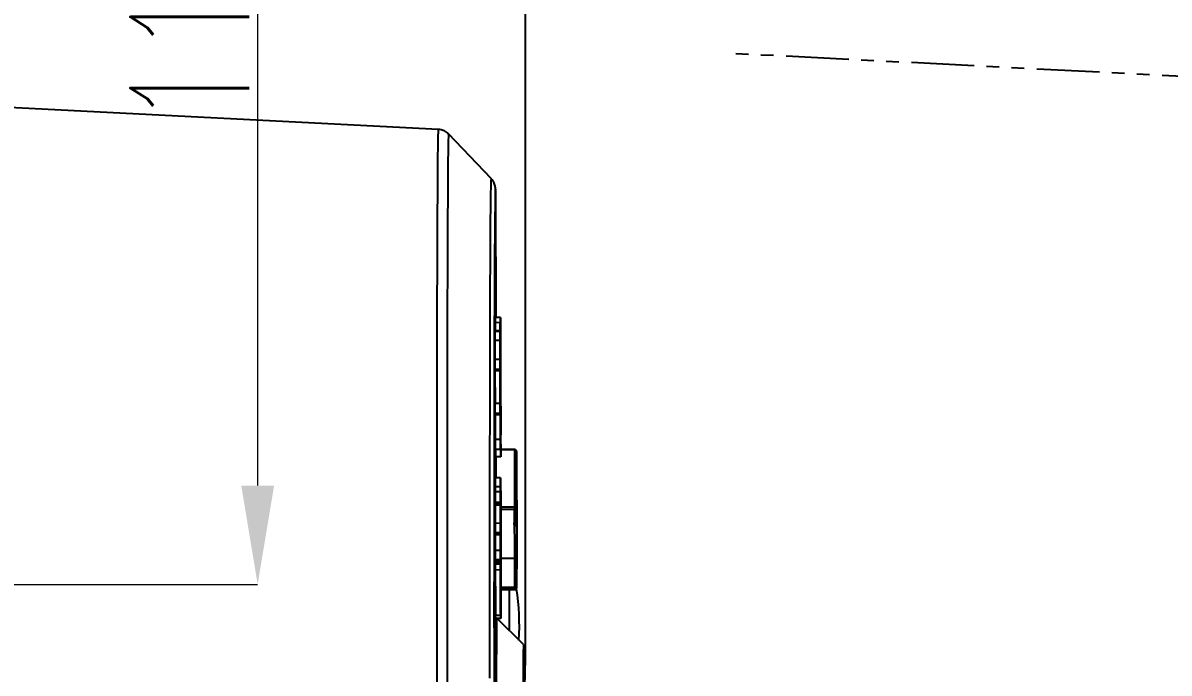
# Model space of a CAD drawing. Header units: millimetres. Extents: x 2312 to 3992, y 755 to 1943.
# Drawn here: x 3173.7 to 3289.7, y 1105 to 1170.8 of the extents above; entities that cross this region are included whole.
import ezdxf

# ---------------------------------------------------------------- set-up
doc = ezdxf.new("R2010")
doc.units = ezdxf.units.MM
doc.linetypes.add('PHANTOM', pattern=[12.7, 6.35, -1.27, 1.27, -1.27, 1.27, -1.27])
doc.layers.add('AM_5', color=3, linetype='Continuous', lineweight=25)
doc.layers.add('标注', color=3, linetype='Continuous', lineweight=13)
doc.styles.add('SLDTEXTSTYLE1', font='txt.shx', dxfattribs={"width": 0.7, "bigfont": 'gbcbig.shx'})
doc.dimstyles.new('SLDDIMSTYLE12$0', dxfattribs={"dimtxt": 12, "dimasz": 10, "dimexe": 0, "dimexo": 0.0625, "dimgap": 0.875, "dimtad": 1, "dimdec": 1, "dimlfac": 1.8, "dimrnd": 1e-09, "dimzin": 12, "dimdsep": 46, "dimtxsty": 'SLDTEXTSTYLE1', "dimcen": 0.09, "dimdle": 8.16, "dimclrd": 3, "dimclre": 3, "dimadec": 0, "dimazin": 3, "dimtfac": 1, "dimtdec": 1, "dimtofl": 0, "dimtmove": 0, "dimatfit": 3, "dimfxl": 0, "dimfrac": 2, "dimtolj": 1, "dimlwd": 5, "dimlwe": 5, "dimarcsym": 0})

# ---------------------------------------------------------------- blocks, each defined once
blk = doc.blocks.new('*D36')
at = {"layer": 'Defpoints', "color": 0, "transparency": 16777216}
for p in [(3224.6, 1274.5), (3052.47, 1186.87), (3224.6, 1105.7)]:
    blk.add_point(p, dxfattribs=at)
at = {"layer": '标注', "color": 3, "lineweight": 5, "transparency": 16777216}
blk.add_line((3052.47, 1186.94), (3052.47, 1274.5), dxfattribs=at)
at = {"layer": '标注', "color": 3, "linetype": 'Continuous', "lineweight": 5, "transparency": 16777216}
for p, q in [((3062.47, 1274.5), (3214.6, 1274.5)), ((3224.6, 1105.76), (3224.6, 1274.5))]:
    blk.add_line(p, q, dxfattribs=at)
at = {"layer": '标注', "color": 3, "transparency": 16777216}
for points in [[(3062.47, 1276.17), (3062.47, 1272.83), (3052.47, 1274.5)], [(3214.6, 1276.17), (3214.6, 1272.83), (3224.6, 1274.5)]]:
    blk.add_solid(points, dxfattribs=at)
at = {"layer": '标注', "color": 0, "transparency": 16777216, "insert": (3138.54, 1280.37), "char_height": 10, "attachment_point": 5, "style": 'SLDTEXTSTYLE1'}
blk.add_mtext('\\A1;175', dxfattribs=at)
blk = doc.blocks.new('*D27')
at = {"layer": 'AM_5', "color": 3, "lineweight": 5, "transparency": 16777216}
blk.add_line((3170.54, 1228.06), (3197.46, 1228.06), dxfattribs=at)
at = {"layer": 'AM_5', "color": 3, "linetype": 'Continuous', "lineweight": 5, "transparency": 16777216}
for p, q in [((3197.46, 1218.06), (3197.46, 1123.96)), ((2902.23, 1113.96), (3197.46, 1113.96))]:
    blk.add_line(p, q, dxfattribs=at)
at = {"layer": 'AM_5', "color": 3, "transparency": 16777216}
for points in [[(3195.8, 1218.06), (3199.13, 1218.06), (3197.46, 1228.06)], [(3195.8, 1123.96), (3199.13, 1123.96), (3197.46, 1113.96)]]:
    blk.add_solid(points, dxfattribs=at)
at = {"layer": 'Defpoints', "color": 0, "transparency": 16777216}
for p in [(3170.48, 1228.06), (2902.17, 1113.96), (3197.46, 1113.96)]:
    blk.add_point(p, dxfattribs=at)
at = {"layer": 'AM_5', "color": 0, "transparency": 16777216, "insert": (3190.59, 1171.01), "char_height": 12, "attachment_point": 5, "rotation": 90, "style": 'SLDTEXTSTYLE1'}
blk.add_mtext('\\A1;115', dxfattribs=at)
blk = doc.blocks.new('*D44')
at = {"layer": 'AM_5', "color": 3, "lineweight": 5, "transparency": 16777216}
blk.add_line((3224.54, 1105.08), (3224.54, 1273.89), dxfattribs=at)
at = {"layer": 'AM_5', "color": 3, "linetype": 'Continuous', "lineweight": 5, "transparency": 16777216}
for p, q in [((3234.54, 1273.89), (3395.53, 1273.89)), ((3405.53, 1107.59), (3405.53, 1273.89))]:
    blk.add_line(p, q, dxfattribs=at)
at = {"layer": 'AM_5', "color": 3, "transparency": 16777216}
for points in [[(3234.54, 1275.56), (3234.54, 1272.22), (3224.54, 1273.89)], [(3395.53, 1275.56), (3395.53, 1272.22), (3405.53, 1273.89)]]:
    blk.add_solid(points, dxfattribs=at)
at = {"layer": 'Defpoints', "color": 0, "transparency": 16777216}
for p in [(3405.53, 1273.89), (3405.53, 1107.53), (3224.54, 1105.02)]:
    blk.add_point(p, dxfattribs=at)
at = {"layer": 'AM_5', "color": 0, "transparency": 16777216, "insert": (3315.04, 1280.77), "char_height": 12, "attachment_point": 5, "style": 'SLDTEXTSTYLE1'}
blk.add_mtext('\\A1;195', dxfattribs=at)

msp = doc.modelspace()

# ---------------------------------------------------------------- linework, layer by layer
at = {"color": 7, "linetype": 'Continuous', "lineweight": 25}
for p, q in [((3215.775, 1160), (3064.507, 1167.667)), ((3221.118, 1154.987), (3216.786, 1159.536)), ((3221.586, 1140.955), (3221.565, 1153.262)), ((3221.519, 1139.609), (3221.52, 1140.44)), ((3222.02, 1140.441), (3221.52, 1140.44)), ((3222.03, 1140.956), (3221.531, 1140.955)), ((3222.031, 1140.956), (3221.531, 1140.955)), ((3221.531, 1140.955), (3221.531, 1140.955)), ((3221.531, 1140.44), (3221.531, 1140.955)), ((3222.019, 1139.61), (3222.02, 1140.441)), ((3222.03, 1140.956), (3222.031, 1140.956)), ((3222.031, 1140.956), (3222.037, 1138.34)), ((3222.006, 1139.541), (3221.506, 1139.54)), ((3221.506, 1138.646), (3221.506, 1139.54)), ((3222.019, 1139.61), (3221.519, 1139.609)), ((3222.006, 1138.647), (3222.006, 1139.541)), ((3222.006, 1138.647), (3221.506, 1138.646)), ((3222.041, 1138.98), (3222.036, 1138.98)), ((3222.041, 1138.022), (3222.041, 1138.98)), ((3222.037, 1136.168), (3222.037, 1136.999)), ((3221.503, 1135.707), (3221.504, 1136.729)), ((3222.003, 1135.708), (3221.503, 1135.707)), ((3221.504, 1135.579), (3221.503, 1135.707)), ((3222.004, 1136.73), (3221.504, 1136.729)), ((3222.003, 1135.708), (3222.004, 1136.73)), ((3222.004, 1135.58), (3222.003, 1135.708)), ((3222.008, 1136.412), (3222.011, 1136.349)), ((3222.012, 1135.775), (3222.009, 1135.837)), ((3222.02, 1132.138), (3222.012, 1135.775)), ((3222.013, 1136.35), (3222.026, 1136.292)), ((3222.027, 1135.717), (3222.014, 1135.776)), ((3222.014, 1135.776), (3222.022, 1132.138)), ((3222.027, 1135.717), (3222.014, 1135.717)), ((3222.035, 1132.207), (3222.027, 1135.717)), ((3222.004, 1135.58), (3221.504, 1135.579)), ((3221.52, 1132.262), (3221.513, 1135.579)), ((3222.025, 1135.397), (3222.015, 1135.397)), ((3222.02, 1135.395), (3222.015, 1135.395)), ((3222.019, 1134.628), (3222.017, 1134.628)), ((3222.019, 1134.628), (3222.02, 1135.395)), ((3222.024, 1134.63), (3222.025, 1135.397)), ((3222.03, 1135.016), (3222.036, 1132.591)), ((3222.035, 1134.443), (3222.032, 1134.443)), ((3222.035, 1133.421), (3222.034, 1133.421)), ((3222.035, 1133.421), (3222.035, 1134.443)), ((3222.036, 1133.23), (3222.035, 1133.421)), ((3222.039, 1134.125), (3222.041, 1134.126)), ((3222.042, 1133.552), (3222.04, 1133.551)), ((3222.043, 1134.127), (3222.049, 1134.129)), ((3222.05, 1133.555), (3222.044, 1133.553)), ((3221.512, 1131.239), (3221.513, 1132.262)), ((3222.013, 1132.262), (3221.513, 1132.262)), ((3222.012, 1131.24), (3222.013, 1132.262)), ((3222.032, 1132.142), (3222.035, 1132.207)), ((3222.036, 1133.23), (3222.034, 1133.23)), ((3222.012, 1131.24), (3221.512, 1131.239)), ((3221.513, 1131.112), (3221.512, 1131.239)), ((3222.013, 1131.113), (3221.513, 1131.112)), ((3222.013, 1131.113), (3222.012, 1131.24)), ((3222.016, 1132.072), (3222.02, 1132.138)), ((3222.021, 1131.563), (3222.017, 1131.498)), ((3222.022, 1132.138), (3222.025, 1132.14)), ((3222.025, 1132.14), (3222.022, 1132.14)), ((3222.036, 1131.633), (3222.023, 1131.564)), ((3222.027, 1132.14), (3222.03, 1132.142)), ((3222.048, 1131.574), (3222.048, 1130.744)), ((3222.027, 1129.522), (3222.027, 1128.628)), ((3222.059, 1129.854), (3222.058, 1129.088)), ((3222.027, 1128.628), (3221.527, 1128.627)), ((3221.543, 1127.612), (3221.542, 1128.627)), ((3222.043, 1127.612), (3221.543, 1127.612)), ((3221.559, 1126.851), (3221.556, 1127.612)), ((3222.044, 1128.443), (3222.043, 1127.612)), ((3223.46, 1127.607), (3222.057, 1127.604)), ((3223.459, 1127.572), (3222.057, 1127.57)), ((3222.059, 1126.852), (3221.559, 1126.851)), ((3221.614, 1124.738), (3221.61, 1126.852)), ((3222.06, 1126.98), (3222.059, 1126.852)), ((3223.684, 1122.474), (3223.66, 1127.407)), ((3221.543, 1123.843), (3221.544, 1124.738)), ((3222.044, 1124.738), (3221.544, 1124.738)), ((3222.043, 1123.844), (3222.044, 1124.738)), ((3223.658, 1124.809), (3223.659, 1125.006)), ((3223.662, 1123.993), (3223.658, 1124.809)), ((3223.659, 1125.006), (3223.664, 1123.951)), ((3221.53, 1122.241), (3221.531, 1123.327)), ((3222.031, 1123.328), (3221.531, 1123.327)), ((3222.043, 1123.844), (3221.543, 1123.843)), ((3222.03, 1122.242), (3222.031, 1123.328)), ((3222.051, 1123.081), (3222.051, 1123.911)), ((3222.051, 1123.911), (3222.054, 1123.465)), ((3222.053, 1122.826), (3222.051, 1123.081)), ((3223.656, 1123.186), (3223.657, 1123.383)), ((3223.661, 1122.184), (3223.656, 1123.186)), ((3223.657, 1123.383), (3223.66, 1122.618)), ((3223.658, 1124.065), (3223.661, 1123.362)), ((3223.658, 1123.869), (3223.658, 1124.065)), ((3223.661, 1123.166), (3223.658, 1123.869)), ((3223.66, 1123.362), (3223.661, 1123.362)), ((3223.66, 1122.618), (3223.661, 1123.166)), ((3223.661, 1123.362), (3223.662, 1123.993)), ((3223.664, 1123.951), (3223.661, 1122.184)), ((3223.662, 1123.951), (3223.664, 1123.951)), ((3223.665, 1121.677), (3223.667, 1123.248)), ((3223.668, 1123.011), (3223.666, 1121.439)), ((3223.667, 1123.248), (3223.668, 1123.011)), ((3223.667, 1123.011), (3223.668, 1123.011)), ((3222.03, 1122.242), (3221.53, 1122.241)), ((3221.531, 1122.05), (3221.53, 1122.241)), ((3222.031, 1122.051), (3221.531, 1122.05)), ((3221.544, 1120.135), (3221.54, 1121.99)), ((3222.04, 1121.99), (3221.54, 1121.99)), ((3222.031, 1122.051), (3222.03, 1122.242)), ((3222.04, 1121.99), (3222.034, 1122.284)), ((3222.044, 1119.821), (3222.04, 1121.99)), ((3222.042, 1121.991), (3222.052, 1117.269)), ((3222.063, 1118.423), (3222.053, 1122.826)), ((3222.055, 1122.827), (3222.059, 1120.849)), ((3222.07, 1122.45), (3222.056, 1122.45)), ((3222.07, 1121.236), (3222.07, 1122.45)), ((3222.072, 1121.789), (3223.451, 1121.791)), ((3223.659, 1122.618), (3223.66, 1122.618)), ((3223.663, 1122.09), (3223.665, 1121.677)), ((3223.663, 1121.894), (3223.663, 1122.09)), ((3223.668, 1120.829), (3223.663, 1121.894)), ((3222.07, 1121.236), (3222.058, 1121.236)), ((3222.071, 1121.109), (3222.059, 1121.109)), ((3222.059, 1120.849), (3222.071, 1120.853)), ((3222.071, 1120.853), (3222.059, 1120.853)), ((3222.071, 1121.109), (3222.07, 1121.236)), ((3223.452, 1121.538), (3222.072, 1121.535)), ((3222.073, 1120.599), (3222.072, 1120.023)), ((3223.475, 1116.605), (3223.452, 1121.538)), ((3223.652, 1121.679), (3223.676, 1116.747)), ((3223.664, 1121.677), (3223.665, 1121.677)), ((3223.71, 1121.736), (3223.665, 1121.736)), ((3223.665, 1121.439), (3223.666, 1121.439)), ((3223.666, 1121.439), (3223.668, 1121.026)), ((3223.667, 1121.026), (3223.668, 1121.026)), ((3223.668, 1121.026), (3223.668, 1120.829)), ((3223.675, 1119.279), (3223.678, 1121.046)), ((3223.679, 1120.84), (3223.677, 1119.578)), ((3223.678, 1121.046), (3223.679, 1120.84)), ((3223.678, 1120.84), (3223.679, 1120.84)), ((3221.533, 1119.176), (3221.534, 1120.135)), ((3222.034, 1120.136), (3221.534, 1120.135)), ((3222.033, 1119.177), (3222.034, 1120.136)), ((3222.037, 1119.818), (3222.044, 1119.821)), ((3222.055, 1118.995), (3222.055, 1119.698)), ((3222.069, 1120.278), (3222.061, 1120.274)), ((3222.061, 1120.274), (3222.064, 1118.87)), ((3222.072, 1120.023), (3222.061, 1120.023)), ((3223.335, 1120.113), (3223.71, 1120.113)), ((3223.676, 1119.578), (3223.677, 1119.578)), ((3223.676, 1119.558), (3223.677, 1119.558)), ((3223.677, 1119.558), (3223.68, 1120.571)), ((3223.68, 1119.899), (3223.677, 1118.958)), ((3223.677, 1119.578), (3223.677, 1119.558)), ((3223.678, 1119.899), (3223.68, 1119.899)), ((3223.679, 1118.483), (3223.68, 1119.878)), ((3223.68, 1120.571), (3223.681, 1120.405)), ((3223.681, 1120.405), (3223.68, 1118.896)), ((3223.68, 1120.405), (3223.681, 1120.405)), ((3223.68, 1118.875), (3223.682, 1120.137)), ((3223.68, 1119.878), (3223.68, 1119.899)), ((3223.683, 1119.93), (3223.681, 1118.162)), ((3223.682, 1120.137), (3223.683, 1119.93)), ((3223.682, 1119.93), (3223.683, 1119.93)), ((3223.684, 1119.713), (3223.689, 1118.658)), ((3223.684, 1119.516), (3223.684, 1119.713)), ((3223.688, 1118.7), (3223.684, 1119.516)), ((3222.033, 1119.177), (3221.533, 1119.176)), ((3221.533, 1118.985), (3221.533, 1119.176)), ((3222.033, 1118.986), (3221.533, 1118.985)), ((3221.549, 1117.392), (3221.546, 1118.985)), ((3222.033, 1118.986), (3222.033, 1119.177)), ((3222.045, 1119.246), (3222.038, 1119.243)), ((3222.05, 1117.14), (3222.045, 1119.246)), ((3222.064, 1118.87), (3222.074, 1118.875)), ((3222.074, 1118.875), (3222.064, 1118.875)), ((3222.072, 1118.299), (3222.065, 1118.296)), ((3222.065, 1118.296), (3222.068, 1116.573)), ((3222.072, 1118.294), (3222.072, 1118.299)), ((3222.077, 1118.684), (3222.076, 1117.981)), ((3223.677, 1118.958), (3223.675, 1119.279)), ((3223.679, 1118.896), (3223.68, 1118.896)), ((3223.679, 1118.875), (3223.68, 1118.875)), ((3223.681, 1118.162), (3223.679, 1118.483)), ((3223.68, 1118.896), (3223.68, 1118.875)), ((3223.683, 1118.576), (3223.684, 1118.772)), ((3223.687, 1117.873), (3223.683, 1118.576)), ((3223.684, 1118.772), (3223.687, 1118.069)), ((3223.687, 1118.069), (3223.688, 1118.7)), ((3223.689, 1118.658), (3223.687, 1116.891)), ((3223.688, 1118.658), (3223.689, 1118.658)), ((3223.691, 1118.431), (3223.692, 1118.183)), ((3223.691, 1117.242), (3223.691, 1118.431)), ((3221.541, 1116.433), (3221.542, 1117.392)), ((3222.042, 1117.393), (3221.542, 1117.392)), ((3222.041, 1116.434), (3222.042, 1117.393)), ((3222.046, 1117.139), (3222.05, 1117.14)), ((3222.052, 1117.269), (3222.054, 1116.823)), ((3222.067, 1116.509), (3222.063, 1118.104)), ((3222.076, 1117.981), (3222.066, 1117.981)), ((3223.682, 1118.09), (3223.686, 1117.325)), ((3223.682, 1117.893), (3223.682, 1118.09)), ((3223.687, 1116.891), (3223.682, 1117.893)), ((3223.685, 1117.325), (3223.686, 1117.325)), ((3223.686, 1118.069), (3223.687, 1118.069)), ((3223.686, 1117.325), (3223.687, 1117.873)), ((3223.691, 1118.183), (3223.692, 1118.183)), ((3223.692, 1118.183), (3223.692, 1117.046)), ((3223.696, 1117.304), (3223.693, 1115.536)), ((3223.694, 1116.777), (3223.695, 1117.542)), ((3223.695, 1117.542), (3223.696, 1117.304)), ((3223.695, 1117.304), (3223.696, 1117.304)), ((3222.041, 1116.434), (3221.541, 1116.433)), ((3221.542, 1116.242), (3221.541, 1116.433)), ((3222.042, 1116.243), (3221.542, 1116.242)), ((3221.545, 1115.413), (3221.547, 1115.989)), ((3222.047, 1115.99), (3221.547, 1115.989)), ((3221.553, 1116.119), (3221.552, 1116.242)), ((3222.053, 1116.12), (3221.553, 1116.119)), ((3222.042, 1116.243), (3222.041, 1116.434)), ((3222.045, 1115.414), (3222.047, 1115.99)), ((3222.051, 1116.566), (3222.046, 1116.564)), ((3222.053, 1116.12), (3222.051, 1116.566)), ((3222.054, 1116.823), (3222.053, 1116.12)), ((3222.065, 1116.061), (3222.067, 1116.509)), ((3222.066, 1115.806), (3222.065, 1116.061)), ((3222.068, 1116.573), (3222.08, 1116.578)), ((3222.08, 1116.578), (3222.068, 1116.578)), ((3222.078, 1116.002), (3222.07, 1115.999)), ((3222.084, 1116.388), (3222.082, 1115.748)), ((3222.124, 1116.603), (3223.475, 1116.605)), ((3223.686, 1117.046), (3223.692, 1117.046)), ((3223.728, 1117.023), (3223.686, 1117.023)), ((3223.693, 1115.536), (3223.691, 1116.053)), ((3223.691, 1115.97), (3223.693, 1115.97)), ((3223.692, 1117.046), (3223.694, 1116.777)), ((3223.693, 1116.58), (3223.692, 1116.87)), ((3223.692, 1116.198), (3223.693, 1115.97)), ((3223.693, 1116.777), (3223.694, 1116.777)), ((3223.693, 1115.97), (3223.693, 1116.58)), ((3222.045, 1115.414), (3221.545, 1115.413)), ((3222.058, 1114.908), (3222.059, 1115.548)), ((3222.062, 1115.868), (3222.061, 1115.165)), ((3222.066, 1115.806), (3222.062, 1115.806)), ((3222.082, 1115.748), (3222.062, 1115.748)), ((3222.068, 1115.743), (3222.062, 1115.743)), ((3222.068, 1115.743), (3222.069, 1115.807)), ((3222.075, 1113.638), (3222.068, 1115.743)), ((3222.052, 1113.756), (3222.061, 1113.696)), ((3222.064, 1113.697), (3222.075, 1113.638)), ((3222.077, 1113.678), (3223.483, 1113.681)), ((3222.063, 1113.058), (3222.053, 1113.118)), ((3222.077, 1113), (3222.065, 1113.059)), ((3223.484, 1113.427), (3222.077, 1113.425)), ((3222.077, 1113.421), (3223.485, 1113.424)), ((3223.485, 1113.427), (3223.484, 1113.427)), ((3222.057, 1111.651), (3222.056, 1110.82)), ((3222.068, 1111.847), (3222.068, 1111.08)), ((3222.085, 1111.534), (3222.085, 1110.512)), ((3222.056, 1110.82), (3221.556, 1110.819)), ((3224.353, 1107.88), (3221.642, 1110.583)), ((3222.085, 1110.512), (3221.713, 1110.512)), ((3222.068, 1111.08), (3222.057, 1111.08)), ((3224.352, 1107.878), (3224.353, 1107.88))]:
    msp.add_line(p, q, dxfattribs=at)
at = {"color": 7, "linetype": 'PHANTOM', "lineweight": 25}
msp.add_line((3396.803, 1160), (3245.535, 1167.667), dxfattribs=at)
at = {"color": 7, "linetype": 'Continuous', "lineweight": 25, "flags": 128}
for points in [[(3215.616, 1103.082), (3215.614, 1108.234), (3215.613, 1113.242), (3215.613, 1118.086), (3215.615, 1122.746), (3215.617, 1127.203), (3215.621, 1131.44), (3215.627, 1135.438), (3215.633, 1139.18), (3215.641, 1142.653), (3215.65, 1145.841), (3215.66, 1148.732), (3215.671, 1151.313), (3215.683, 1153.574), (3215.696, 1155.506), (3215.71, 1157.101), (3215.725, 1158.352), (3215.74, 1159.255), (3215.757, 1159.804), (3215.774, 1159.999), (3215.775, 1160)], [(3216.786, 1159.535), (3216.784, 1159.536), (3216.767, 1159.342), (3216.751, 1158.795), (3216.735, 1157.898), (3216.72, 1156.653), (3216.707, 1155.067), (3216.694, 1153.145), (3216.682, 1150.896), (3216.671, 1148.329), (3216.661, 1145.454), (3216.652, 1142.283), (3216.644, 1138.828), (3216.638, 1135.106), (3216.633, 1131.129), (3216.629, 1126.916), (3216.626, 1122.482), (3216.624, 1117.847), (3216.624, 1113.029), (3216.625, 1108.048), (3216.628, 1102.924)], [(3220.966, 1104.475), (3220.965, 1109.352), (3220.964, 1114.074), (3220.965, 1118.622), (3220.968, 1122.974), (3220.971, 1127.114), (3220.976, 1131.022), (3220.982, 1134.683), (3220.989, 1138.08), (3220.998, 1141.2), (3221.007, 1144.028), (3221.017, 1146.552), (3221.029, 1148.762), (3221.041, 1150.648), (3221.055, 1152.202), (3221.069, 1153.417), (3221.084, 1154.289), (3221.1, 1154.813), (3221.117, 1154.987), (3221.118, 1154.987)], [(3221.527, 1153.949), (3221.513, 1153.762), (3221.497, 1153.211), (3221.482, 1152.303), (3221.468, 1151.042), (3221.454, 1149.434), (3221.442, 1147.487), (3221.431, 1145.209), (3221.42, 1142.61), (3221.411, 1139.702), (3221.403, 1136.497), (3221.396, 1133.011), (3221.39, 1129.258), (3221.386, 1125.255), (3221.382, 1121.021), (3221.381, 1116.573), (3221.38, 1111.933), (3221.381, 1107.12), (3221.383, 1102.156)], [(3221.565, 1153.262), (3221.547, 1153.788), (3221.53, 1153.955), (3221.527, 1153.949)], [(3223.451, 1121.791), (3223.49, 1121.789), (3223.528, 1121.783), (3223.562, 1121.772), (3223.593, 1121.758), (3223.618, 1121.742), (3223.636, 1121.722), (3223.648, 1121.701), (3223.652, 1121.679)], [(3223.695, 1121.654), (3223.694, 1121.568), (3223.693, 1121.537), (3223.692, 1121.537)], [(3221.436, 1076.238), (3221.431, 1079.85), (3221.427, 1083.399), (3221.425, 1086.854), (3221.424, 1090.182), (3221.424, 1093.351), (3221.426, 1096.333), (3221.428, 1099.1), (3221.432, 1101.625), (3221.437, 1103.885), (3221.444, 1105.86), (3221.451, 1107.53), (3221.459, 1108.881), (3221.468, 1109.899), (3221.479, 1110.575), (3221.489, 1110.903), (3221.501, 1110.88), (3221.513, 1110.505), (3221.525, 1109.783), (3221.538, 1108.72), (3221.551, 1107.326)], [(3224.551, 1104.337), (3224.538, 1105.698), (3224.525, 1106.689), (3224.513, 1107.301), (3224.501, 1107.526), (3224.49, 1107.361), (3224.479, 1106.809), (3224.47, 1105.875), (3224.461, 1104.571), (3224.454, 1102.911), (3224.448, 1100.913), (3224.443, 1098.602), (3224.439, 1096.002), (3224.437, 1093.144), (3224.436, 1090.059), (3224.437, 1086.783), (3224.439, 1083.354), (3224.442, 1079.81), (3224.447, 1076.19)]]:
    msp.add_lwpolyline(points, dxfattribs=at)
at = {"color": 7, "linetype": 'Continuous', "lineweight": 25}
for centre, radius, start, end in [((3220.065, 1153.259), 1.5, 0.09872, 1.46332), ((5596.629, 1121.299), 2373.178, 179.848529, 179.988109), ((3224.485, 1127.581), 1.026, 178.55289, 180.46692), ((3223.475, 1127.387), 0.186, 6.0839, 94.91755), ((3223.46, 1127.407), 0.2, 0.27867, 90.09849), ((5574.754, 1121.191), 2351.102, 179.848529, 179.988109), ((3277.727, 1121.774), 54.276, 179.98205, 180.24951), ((3270.409, 1122.435), 46.725, 179.9521, 181.10121), ((3223.476, 1121.715), 0.179, 262.10277, 348.50317), ((2622.148, 1118.498), 601.556, 359.536059, 0.30058), ((3223.5, 1116.783), 0.179, 262.10277, 348.50317), ((2432.694, 1113.129), 790.79, 0.039928, 0.251827), ((2380.175, 1113.039), 843.509, 0.039928, 0.251827), ((3223.53, 1113.452), 0.234, 48.77348, 101.52991), ((3246.341, 1113.646), 22.859, 179.91361, 180.54894), ((5190.502, 1113.209), 1967.603, 179.993795, 180.113105), ((5209.466, 1113.227), 1986.564, 179.994362, 180.112626), ((3223.484, 1113.627), 0.2, 270.08707, 0.07993), ((3199.449, 1109.715), 24.5, 356.74181, 8.9325), ((5990.653, 1088.694), 2769.098, 179.547097, 180.258305), ((5460.358, 1088.46), 2236.091, 179.502437, 180.300687)]:
    msp.add_arc(centre, radius, start, end, dxfattribs=at)
for points, knots in [([(3216.791, 1159.509), (3216.753, 1159.555), (3216.615, 1159.723), (3216.266, 1159.927), (3215.948, 1159.966), (3215.799, 1159.983)], [0, 0, 0, 0, 0.1662317, 0.609863, 1, 1, 1, 1]), ([(3221.564, 1153.297), (3221.561, 1153.409), (3221.551, 1153.741), (3221.546, 1153.931), (3221.522, 1154.139), (3221.495, 1154.308), (3221.419, 1154.534), (3221.307, 1154.773), (3221.175, 1154.906), (3221.122, 1154.96)], [0, 0, 0, 0, 0.2484998, 0.7382691, 0.854121, 0.9113591, 0.9449316, 0.9776623, 1, 1, 1, 1]), ([(3222.02, 1140.441), (3222.021, 1139.883), (3222.023, 1138.964), (3222.025, 1137.687), (3222.027, 1136.606), (3222.029, 1135.886), (3222.029, 1135.527)], [0, 0, 0, 0, 0.3399686, 0.5599789, 0.7799898, 1, 1, 1, 1]), ([(3222.029, 1135.527), (3222.03, 1135.978), (3222.031, 1136.882), (3222.033, 1138.024), (3222.033, 1139.491), (3222.031, 1140.466), (3222.03, 1140.956)], [0, 0, 0, 0, 0.2809181, 0.5618322, 0.7793916, 1, 1, 1, 1]), ([(3222.006, 1139.541), (3222.008, 1138.943), (3222.01, 1137.875), (3222.012, 1136.816), (3222.013, 1136.35)], [0, 0, 0, 0, 0.55994484, 1, 1, 1, 1]), ([(3222.026, 1136.292), (3222.025, 1136.913), (3222.023, 1137.778), (3222.021, 1138.887), (3222.02, 1139.369), (3222.019, 1139.61)], [0, 0, 0, 0, 0.5601054, 0.7801414, 1, 1, 1, 1]), ([(3221.51, 1136.729), (3221.51, 1137.037), (3221.509, 1137.517), (3221.507, 1138.169), (3221.506, 1138.487), (3221.506, 1138.646)], [0, 0, 0, 0, 0.475486, 0.7391408, 1, 1, 1, 1]), ([(3222.011, 1136.349), (3222.01, 1136.784), (3222.009, 1137.39), (3222.007, 1138.17), (3222.006, 1138.488), (3222.006, 1138.647)], [0, 0, 0, 0, 0.5612182, 0.7817784, 1, 1, 1, 1]), ([(3222.037, 1138.34), (3222.036, 1138.178), (3222.035, 1137.855), (3222.034, 1137.206), (3222.032, 1136.282), (3222.031, 1135.538), (3222.03, 1135.016)], [0, 0, 0, 0, 0.1857397, 0.3726053, 0.5594855, 1, 1, 1, 1]), ([(3222.041, 1138.98), (3222.045, 1137.273), (3222.049, 1135.117), (3222.054, 1132.522), (3222.057, 1131.182), (3222.058, 1130.297), (3222.059, 1129.854)], [0, 0, 0, 0, 0.5600481, 0.7067506, 0.8534517, 1, 1, 1, 1]), ([(3222.049, 1134.129), (3222.047, 1134.859), (3222.045, 1135.876), (3222.043, 1137.179), (3222.041, 1137.741), (3222.041, 1138.022)], [0, 0, 0, 0, 0.5602107, 0.7802949, 1, 1, 1, 1]), ([(3222.037, 1136.999), (3222.038, 1136.462), (3222.04, 1135.505), (3222.042, 1134.548), (3222.043, 1134.127)], [0, 0, 0, 0, 0.5599974, 1, 1, 1, 1]), ([(3222.004, 1136.73), (3222.005, 1136.652), (3222.006, 1136.494), (3222.007, 1136.426), (3222.008, 1136.417), (3222.008, 1136.412)], [0, 0, 0, 0, 0.2754663, 0.5570589, 1, 1, 1, 1]), ([(3222.008, 1135.828), (3222.007, 1135.836), (3222.006, 1135.853), (3222.005, 1135.678), (3222.004, 1135.58)], [0, 0, 0, 0, 0.4407131, 1, 1, 1, 1]), ([(3222.041, 1134.126), (3222.04, 1134.512), (3222.039, 1135.2), (3222.037, 1135.873), (3222.037, 1136.168)], [0, 0, 0, 0, 0.5607897, 1, 1, 1, 1]), ([(3222.025, 1132.14), (3222.024, 1132.607), (3222.022, 1133.259), (3222.021, 1134.094), (3222.02, 1134.451), (3222.019, 1134.628)], [0, 0, 0, 0, 0.5605179, 0.7807563, 1, 1, 1, 1]), ([(3222.02, 1135.395), (3222.021, 1135.09), (3222.022, 1134.479), (3222.024, 1133.396), (3222.026, 1132.617), (3222.027, 1132.14)], [0, 0, 0, 0, 0.27966566, 0.55979083, 1, 1, 1, 1]), ([(3222.03, 1132.142), (3222.029, 1132.609), (3222.027, 1133.261), (3222.026, 1134.096), (3222.025, 1134.452), (3222.024, 1134.63)], [0, 0, 0, 0, 0.5605179, 0.7807563, 1, 1, 1, 1]), ([(3222.025, 1135.397), (3222.026, 1134.79), (3222.028, 1133.706), (3222.031, 1132.62), (3222.032, 1132.142)], [0, 0, 0, 0, 0.5599992, 1, 1, 1, 1]), ([(3222.035, 1134.443), (3222.036, 1134.361), (3222.037, 1134.196), (3222.038, 1134.122), (3222.038, 1134.127), (3222.039, 1134.129)], [0, 0, 0, 0, 0.3514545, 0.7072051, 1, 1, 1, 1]), ([(3222.04, 1133.551), (3222.039, 1133.548), (3222.037, 1133.543), (3222.036, 1133.325), (3222.036, 1133.23)], [0, 0, 0, 0, 0.5612569, 1, 1, 1, 1]), ([(3222.048, 1130.744), (3222.047, 1131.27), (3222.045, 1132.21), (3222.043, 1133.142), (3222.042, 1133.552)], [0, 0, 0, 0, 0.5597741, 1, 1, 1, 1]), ([(3222.044, 1133.553), (3222.045, 1133.181), (3222.046, 1132.519), (3222.048, 1131.863), (3222.048, 1131.574)], [0, 0, 0, 0, 0.56022, 1, 1, 1, 1]), ([(3222.058, 1129.088), (3222.057, 1129.923), (3222.054, 1131.416), (3222.051, 1132.901), (3222.05, 1133.555)], [0, 0, 0, 0, 0.559723, 1, 1, 1, 1]), ([(3222.013, 1132.262), (3222.013, 1132.228), (3222.013, 1132.158), (3222.014, 1132.093), (3222.014, 1132.059), (3222.015, 1132.066), (3222.015, 1132.069)], [0, 0, 0, 0, 0.1741114, 0.3502258, 0.7020085, 1, 1, 1, 1]), ([(3222.036, 1132.591), (3222.038, 1132.153), (3222.043, 1131.276), (3222.051, 1129.407), (3222.056, 1127.901), (3222.06, 1126.98)], [0, 0, 0, 0, 0.27997, 0.5601155, 1, 1, 1, 1]), ([(3221.527, 1128.627), (3221.526, 1129.177), (3221.524, 1130.009), (3221.522, 1130.833), (3221.522, 1131.112)], [0, 0, 0, 0, 0.6615766, 1, 1, 1, 1]), ([(3222.017, 1131.498), (3222.016, 1131.479), (3222.015, 1131.446), (3222.013, 1131.214), (3222.013, 1131.113)], [0, 0, 0, 0, 0.5611214, 1, 1, 1, 1]), ([(3222.027, 1128.628), (3222.026, 1129.178), (3222.024, 1130.161), (3222.022, 1131.135), (3222.021, 1131.563)], [0, 0, 0, 0, 0.559714, 1, 1, 1, 1]), ([(3222.023, 1131.564), (3222.024, 1131.179), (3222.025, 1130.492), (3222.027, 1129.818), (3222.027, 1129.522)], [0, 0, 0, 0, 0.5605128, 1, 1, 1, 1]), ([(3222.043, 1127.612), (3222.042, 1128.365), (3222.04, 1129.708), (3222.037, 1131.045), (3222.036, 1131.633)], [0, 0, 0, 0, 0.5598354, 1, 1, 1, 1]), ([(3222.059, 1126.852), (3222.055, 1127.866), (3222.048, 1129.677), (3222.041, 1131.125), (3222.037, 1131.761)], [0, 0, 0, 0, 0.5599814, 1, 1, 1, 1]), ([(3222.037, 1131.761), (3222.038, 1131.385), (3222.039, 1130.765), (3222.041, 1129.902), (3222.043, 1129.171), (3222.044, 1128.686), (3222.044, 1128.443)], [0, 0, 0, 0, 0.3400129, 0.5600221, 0.7800284, 1, 1, 1, 1]), ([(3222.044, 1124.738), (3222.045, 1124.2), (3222.047, 1123.124), (3222.051, 1121.211), (3222.054, 1119.835), (3222.055, 1118.995)], [0, 0, 0, 0, 0.2798691, 0.5599181, 1, 1, 1, 1]), ([(3221.544, 1123.327), (3221.544, 1123.335), (3221.544, 1123.433), (3221.543, 1123.572), (3221.543, 1123.73), (3221.543, 1123.799), (3221.543, 1123.838), (3221.543, 1123.846), (3221.543, 1123.844), (3221.543, 1123.843)], [0, 0, 0, 0, 0.0412901, 0.5197109, 0.7596573, 0.8789141, 0.9413067, 0.9688327, 1, 1, 1, 1]), ([(3222.031, 1123.328), (3222.031, 1123.294), (3222.031, 1123.225), (3222.031, 1123.121), (3222.032, 1123.012), (3222.034, 1122.877), (3222.037, 1122.735), (3222.04, 1122.616), (3222.042, 1122.408), (3222.043, 1122.343), (3222.043, 1122.292), (3222.043, 1122.259), (3222.043, 1122.224), (3222.043, 1122.191), (3222.043, 1122.153), (3222.043, 1122.109), (3222.042, 1122.049), (3222.042, 1122.014), (3222.042, 1121.991)], [0, 0, 0, 0, 0.023224, 0.0467952, 0.0935072, 0.1871233, 0.3745427, 0.7493921, 0.811774, 0.8352857, 0.8473822, 0.8533041, 0.8589119, 0.8714728, 0.8843253, 0.9034899, 0.9380934, 1, 1, 1, 1]), ([(3222.061, 1115.165), (3222.06, 1115.897), (3222.057, 1117.36), (3222.052, 1119.543), (3222.048, 1121.363), (3222.046, 1122.63), (3222.044, 1123.263), (3222.043, 1123.573), (3222.043, 1123.731), (3222.043, 1123.8), (3222.043, 1123.839), (3222.043, 1123.847), (3222.043, 1123.845), (3222.043, 1123.844)], [0, 0, 0, 0, 0.2499294, 0.4999341, 0.74994, 0.8749399, 0.9374388, 0.9686585, 0.9843163, 0.9920985, 0.9961699, 0.9979662, 1, 1, 1, 1]), ([(3222.054, 1123.465), (3222.057, 1123.446), (3222.064, 1123.411), (3222.071, 1122.966), (3222.074, 1122.771)], [0, 0, 0, 0, 0.5605813, 1, 1, 1, 1]), ([(3222.033, 1122.292), (3222.033, 1122.299), (3222.032, 1122.322), (3222.031, 1122.164), (3222.031, 1122.051)], [0, 0, 0, 0, 0.2878928, 1, 1, 1, 1]), ([(3222.07, 1122.45), (3222.067, 1122.581), (3222.062, 1122.816), (3222.057, 1122.824), (3222.055, 1122.827)], [0, 0, 0, 0, 0.5597856, 1, 1, 1, 1]), ([(3222.074, 1122.771), (3222.073, 1122.478), (3222.072, 1121.954), (3222.072, 1121.367), (3222.071, 1121.109)], [0, 0, 0, 0, 0.5599205, 1, 1, 1, 1]), ([(3223.67, 1121.491), (3223.67, 1121.692), (3223.671, 1121.944), (3223.672, 1122.055), (3223.673, 1122.05), (3223.673, 1121.974), (3223.674, 1121.879), (3223.674, 1121.832)], [0, 0, 0, 0, 0.4991329, 0.6244235, 0.7496222, 0.8747079, 1, 1, 1, 1]), ([(3223.674, 1121.832), (3223.674, 1121.778), (3223.675, 1121.669), (3223.675, 1121.463), (3223.676, 1121.246), (3223.676, 1120.824), (3223.676, 1120.557), (3223.676, 1120.343)], [0, 0, 0, 0, 0.1253288, 0.250449, 0.3756987, 0.5010036, 1, 1, 1, 1]), ([(3222.071, 1120.853), (3222.071, 1120.85), (3222.072, 1120.844), (3222.073, 1120.826), (3222.073, 1120.768), (3222.073, 1120.749), (3222.073, 1120.729), (3222.074, 1120.714), (3222.074, 1120.698), (3222.074, 1120.65), (3222.073, 1120.623), (3222.073, 1120.599)], [0, 0, 0, 0, 0.4196075, 0.7488334, 0.7801926, 0.8119363, 0.8280906, 0.8437185, 0.8589301, 0.8745408, 1, 1, 1, 1]), ([(3223.672, 1120.023), (3223.671, 1120.076), (3223.671, 1120.183), (3223.67, 1120.386), (3223.67, 1120.601), (3223.669, 1121.018), (3223.67, 1121.281), (3223.67, 1121.491)], [0, 0, 0, 0, 0.1252973, 0.2504135, 0.3756026, 0.5008782, 1, 1, 1, 1]), ([(3223.674, 1121.636), (3223.674, 1121.667), (3223.673, 1121.73), (3223.673, 1121.748), (3223.672, 1121.606), (3223.671, 1121.388), (3223.671, 1121.243)], [0, 0, 0, 0, 0.1246914, 0.2497368, 0.4982652, 1, 1, 1, 1]), ([(3223.671, 1121.243), (3223.671, 1121.1), (3223.671, 1120.885), (3223.671, 1120.548), (3223.671, 1120.34), (3223.672, 1120.26), (3223.672, 1120.219)], [0, 0, 0, 0, 0.5018858, 0.7502037, 0.8752646, 1, 1, 1, 1]), ([(3223.674, 1120.591), (3223.675, 1120.737), (3223.675, 1120.956), (3223.675, 1121.301), (3223.674, 1121.512), (3223.674, 1121.594), (3223.674, 1121.636)], [0, 0, 0, 0, 0.5016983, 0.750126, 0.8752545, 1, 1, 1, 1]), ([(3222.034, 1120.136), (3222.034, 1120.111), (3222.034, 1120.061), (3222.034, 1119.984), (3222.034, 1119.927), (3222.035, 1119.818), (3222.036, 1119.805), (3222.036, 1119.81), (3222.036, 1119.811)], [0, 0, 0, 0, 0.0851628, 0.1692623, 0.2542219, 0.3389301, 0.9049735, 1, 1, 1, 1]), ([(3222.055, 1119.698), (3222.057, 1119.426), (3222.059, 1118.941), (3222.061, 1118.582), (3222.063, 1118.423)], [0, 0, 0, 0, 0.5587221, 1, 1, 1, 1]), ([(3222.072, 1120.023), (3222.071, 1120.113), (3222.07, 1120.274), (3222.069, 1120.277), (3222.069, 1120.278)], [0, 0, 0, 0, 0.5572979, 1, 1, 1, 1]), ([(3223.672, 1120.219), (3223.672, 1120.188), (3223.672, 1120.125), (3223.673, 1120.098), (3223.674, 1120.227), (3223.674, 1120.445), (3223.674, 1120.591)], [0, 0, 0, 0, 0.1247898, 0.2499391, 0.4981483, 1, 1, 1, 1]), ([(3223.676, 1120.343), (3223.675, 1120.142), (3223.675, 1119.89), (3223.674, 1119.789), (3223.673, 1119.803), (3223.672, 1119.881), (3223.672, 1119.976), (3223.672, 1120.023)], [0, 0, 0, 0, 0.4989816, 0.6242715, 0.7495146, 0.8746656, 1, 1, 1, 1]), ([(3222.038, 1119.243), (3222.037, 1119.245), (3222.035, 1119.247), (3222.034, 1119.065), (3222.033, 1118.986)], [0, 0, 0, 0, 0.5611331, 1, 1, 1, 1]), ([(3222.063, 1118.104), (3222.062, 1118.267), (3222.059, 1118.559), (3222.057, 1118.684), (3222.056, 1118.74)], [0, 0, 0, 0, 0.5607786, 1, 1, 1, 1]), ([(3222.056, 1118.74), (3222.057, 1118.201), (3222.059, 1117.239), (3222.061, 1116.287), (3222.062, 1115.868)], [0, 0, 0, 0, 0.5601155, 1, 1, 1, 1]), ([(3222.076, 1117.981), (3222.075, 1118.062), (3222.075, 1118.225), (3222.074, 1118.268), (3222.073, 1118.289)], [0, 0, 0, 0, 0.4982794, 1, 1, 1, 1]), ([(3222.074, 1118.875), (3222.075, 1118.877), (3222.076, 1118.881), (3222.077, 1118.804), (3222.077, 1118.77), (3222.077, 1118.746), (3222.077, 1118.712), (3222.077, 1118.694), (3222.077, 1118.684)], [0, 0, 0, 0, 0.7490145, 0.8739827, 0.905501, 0.9378604, 0.9674823, 1, 1, 1, 1]), ([(3222.042, 1117.393), (3222.042, 1117.365), (3222.042, 1117.311), (3222.043, 1117.226), (3222.043, 1117.164), (3222.044, 1117.129), (3222.045, 1117.135), (3222.045, 1117.138)], [0, 0, 0, 0, 0.0878866, 0.1763069, 0.3521856, 0.7045014, 1, 1, 1, 1]), ([(3223.689, 1117.118), (3223.689, 1117.174), (3223.689, 1117.286), (3223.69, 1117.347), (3223.691, 1117.329), (3223.691, 1117.271), (3223.691, 1117.242)], [0, 0, 0, 0, 0.28037049, 0.55921566, 0.77971531, 1, 1, 1, 1]), ([(3223.691, 1116.053), (3223.691, 1116.139), (3223.69, 1116.31), (3223.689, 1116.628), (3223.689, 1116.919), (3223.689, 1117.051), (3223.689, 1117.118)], [0, 0, 0, 0, 0.2807479, 0.5598452, 0.779251, 1, 1, 1, 1]), ([(3222.046, 1116.564), (3222.045, 1116.565), (3222.044, 1116.566), (3222.043, 1116.341), (3222.042, 1116.243)], [0, 0, 0, 0, 0.5620252, 1, 1, 1, 1]), ([(3222.047, 1115.99), (3222.048, 1115.569), (3222.049, 1114.818), (3222.051, 1114.081), (3222.052, 1113.756)], [0, 0, 0, 0, 0.5597665, 1, 1, 1, 1]), ([(3222.07, 1115.999), (3222.069, 1115.994), (3222.068, 1115.985), (3222.066, 1115.86), (3222.066, 1115.806)], [0, 0, 0, 0, 0.5600689, 1, 1, 1, 1]), ([(3222.082, 1115.748), (3222.081, 1115.807), (3222.081, 1115.925), (3222.079, 1115.99), (3222.079, 1115.998), (3222.078, 1116.002)], [0, 0, 0, 0, 0.278373, 0.5588386, 1, 1, 1, 1]), ([(3222.08, 1116.578), (3222.081, 1116.583), (3222.082, 1116.589), (3222.084, 1116.511), (3222.084, 1116.486), (3222.084, 1116.465), (3222.084, 1116.442), (3222.084, 1116.416), (3222.084, 1116.4), (3222.084, 1116.388)], [0, 0, 0, 0, 0.7488716, 0.8537444, 0.8945017, 0.9377606, 0.9533379, 0.9676806, 1, 1, 1, 1]), ([(3223.692, 1116.87), (3223.692, 1116.911), (3223.691, 1116.994), (3223.691, 1117.04), (3223.69, 1116.983), (3223.69, 1116.915), (3223.69, 1116.88)], [0, 0, 0, 0, 0.2804143, 0.5596799, 0.7791818, 1, 1, 1, 1]), ([(3223.69, 1116.88), (3223.69, 1116.823), (3223.69, 1116.71), (3223.69, 1116.428), (3223.691, 1116.285), (3223.692, 1116.198)], [0, 0, 0, 0, 0.280741, 0.5595687, 1, 1, 1, 1]), ([(3221.556, 1110.819), (3221.554, 1111.687), (3221.552, 1112.895), (3221.548, 1114.432), (3221.546, 1115.086), (3221.545, 1115.413)], [0, 0, 0, 0, 0.5601633, 0.7802465, 1, 1, 1, 1]), ([(3222.056, 1110.82), (3222.054, 1111.688), (3222.052, 1112.896), (3222.048, 1114.433), (3222.046, 1115.087), (3222.045, 1115.414)], [0, 0, 0, 0, 0.5601633, 0.7802465, 1, 1, 1, 1]), ([(3222.061, 1113.696), (3222.061, 1113.924), (3222.06, 1114.332), (3222.059, 1114.732), (3222.058, 1114.908)], [0, 0, 0, 0, 0.560026, 1, 1, 1, 1]), ([(3222.059, 1115.548), (3222.06, 1115.195), (3222.061, 1114.566), (3222.063, 1113.963), (3222.064, 1113.697)], [0, 0, 0, 0, 0.55953417, 1, 1, 1, 1]), ([(3222.069, 1115.807), (3222.072, 1115.002), (3222.076, 1113.88), (3222.081, 1112.447), (3222.083, 1111.838), (3222.085, 1111.534)], [0, 0, 0, 0, 0.5600747, 0.7801013, 1, 1, 1, 1]), ([(3222.053, 1113.118), (3222.054, 1112.838), (3222.055, 1112.338), (3222.056, 1111.86), (3222.057, 1111.651)], [0, 0, 0, 0, 0.56038766, 1, 1, 1, 1]), ([(3222.068, 1111.08), (3222.067, 1111.457), (3222.065, 1112.129), (3222.064, 1112.774), (3222.063, 1113.058)], [0, 0, 0, 0, 0.5596138, 1, 1, 1, 1]), ([(3222.065, 1113.059), (3222.066, 1112.83), (3222.067, 1112.42), (3222.068, 1112.022), (3222.068, 1111.847)], [0, 0, 0, 0, 0.5601096, 1, 1, 1, 1]), ([(3222.085, 1110.512), (3222.083, 1110.993), (3222.081, 1111.851), (3222.078, 1112.649), (3222.077, 1113)], [0, 0, 0, 0, 0.5594679, 1, 1, 1, 1])]:
    msp.add_open_spline(points, degree=3, knots=knots, dxfattribs=at)

# ---------------------------------------------------------------- dimensions: what is measured, and where the dimension line sits
at = {"layer": 'AM_5'}
dim = msp.add_linear_dim(base=(3405.529, 1273.89), p1=(3224.545, 1105.017), p2=(3405.529, 1107.526), text='195', dimstyle='SLDDIMSTYLE12$0', override={"dimlfac": 1, "dimpost": ''}, dxfattribs=at)
dim.commit()
dim.dimension.update_dxf_attribs({"geometry": '*D44', "text_midpoint": (3315.037, 1280.765)})
dim = msp.add_linear_dim(base=(3197.463, 1113.962), p1=(3170.478, 1228.061), p2=(2902.166, 1113.962), angle=90, text='115', dimstyle='SLDDIMSTYLE12$0', override={"dimlfac": 1}, dxfattribs=at)
dim.commit()
dim.dimension.update_dxf_attribs({"geometry": '*D27', "text_midpoint": (3190.588, 1171.012)})
at = {"layer": '标注'}
dim = msp.add_linear_dim(base=(3224.597, 1274.499), p1=(3052.474, 1186.873), p2=(3224.597, 1105.698), text='175', dimstyle='SLDDIMSTYLE12$0', override={"dimtxt": 10, "dimtdec": 3, "dimtzin": 0}, dxfattribs=at)
dim.commit()
dim.dimension.update_dxf_attribs({"geometry": '*D36', "text_midpoint": (3138.536, 1280.374)})

doc.saveas('drawing.dxf')
